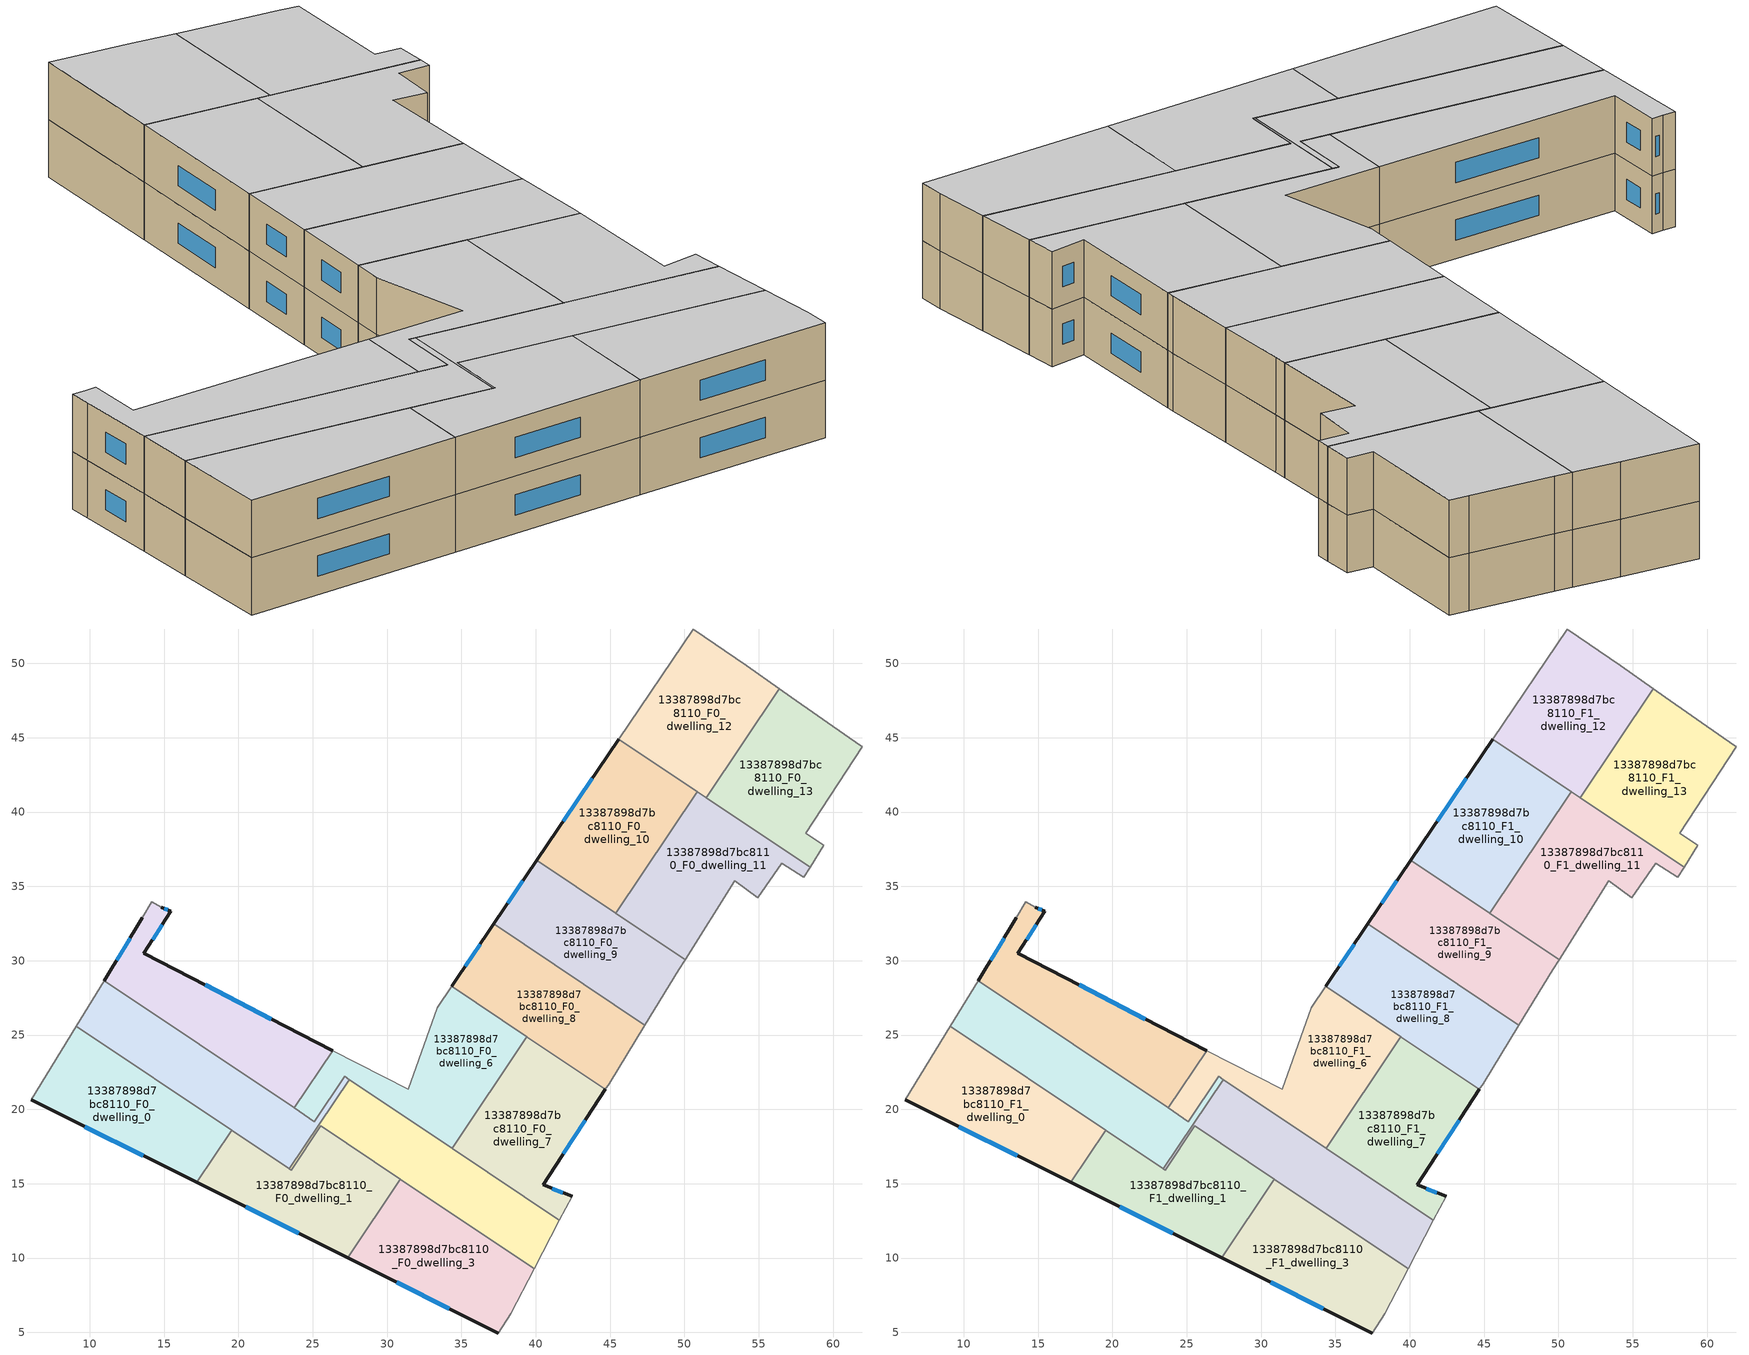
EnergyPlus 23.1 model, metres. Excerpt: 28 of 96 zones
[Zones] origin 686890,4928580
13387898d7bc8110_F0_dwelling_0
 floor ground (EU_floor_Construction): 19.55,18.6 17.2,15.09 6.08,20.64 9.1,25.6 z0
 wall outside (EU_wall_Construction): 6.08,20.64 17.2,15.09 z0:3
 wall to 13387898d7bc8110_F0_dwelling_1 (EU_wall_Construction): 17.2,15.09 19.55,18.6 z0:3
 wall adiabatic (EU_wall_Construction): 9.1,25.6 6.08,20.64 z0:3
 wall to 13387898d7bc8110_F0_dwelling_2 (EU_wall_Construction): 19.55,18.6 9.1,25.6 z0:3
 window (EU_Window_Construction): 9.68,18.84 13.59,16.89 z0.97:2.03
13387898d7bc8110_F0_dwelling_1
 floor ground (EU_floor_Construction): 30.9,15.3 27.35,10.01 17.2,15.09 19.55,18.6 23.55,15.92 25.54,18.89 z0
 wall outside (EU_wall_Construction): 17.2,15.09 27.35,10.01 z0:3
 wall to 13387898d7bc8110_F0_dwelling_5 (EU_wall_Construction): 30.9,15.3 25.54,18.89 23.55,15.92 23.43,15.99 z0:3
 wall to 13387898d7bc8110_F0_dwelling_3 (EU_wall_Construction): 27.35,10.01 30.9,15.3 z0:3
 wall to 13387898d7bc8110_F0_dwelling_2 (EU_wall_Construction): 23.43,15.99 19.55,18.6 z0:3
 window (EU_Window_Construction): 20.49,13.44 24.06,11.66 z0.97:2.03
13387898d7bc8110_F0_dwelling_10
 floor ground (EU_floor_Construction): 50.85,41.37 45.37,33.2 40.07,36.75 45.59,44.9 z0
 wall outside (EU_wall_Construction): 45.59,44.9 40.07,36.75 z0:3
 wall to 13387898d7bc8110_F0_dwelling_11 (EU_wall_Construction): 45.37,33.2 50.85,41.37 z0:3
 wall to 13387898d7bc8110_F0_dwelling_12 (EU_wall_Construction): 50.85,41.37 45.59,44.9 z0:3
 wall to 13387898d7bc8110_F0_dwelling_9 (EU_wall_Construction): 40.07,36.75 45.37,33.2 z0:3
 window (EU_Window_Construction): 43.8,42.26 41.86,39.39 z0.97:2.03
13387898d7bc8110_F0_dwelling_11
 floor ground (EU_floor_Construction): 58.44,36.28 58.02,35.6 56.54,36.54 54.92,34.25 53.39,35.38 50.04,30.07 45.37,33.2 50.85,41.37 z0
 wall adiabatic (EU_wall_Construction): 50.04,30.07 53.39,35.38 54.92,34.25 56.54,36.54 58.02,35.6 58.44,36.28 z0:3
 wall to 13387898d7bc8110_F0_dwelling_13 (EU_wall_Construction): 58.44,36.28 51.45,40.97 z0:3
 wall to 13387898d7bc8110_F0_dwelling_9 (EU_wall_Construction): 45.37,33.2 50.04,30.07 z0:3
 wall to 13387898d7bc8110_F0_dwelling_12 (EU_wall_Construction): 51.45,40.98 50.85,41.37 z0:3
13387898d7bc8110_F0_dwelling_12
 floor ground (EU_floor_Construction): 54.2,49.85 56.36,48.29 51.45,40.97 45.59,44.9 50.61,52.31 z0
 wall adiabatic (EU_wall_Construction): 56.36,48.29 54.2,49.85 50.61,52.31 45.59,44.9 z0:3
 wall to 13387898d7bc8110_F0_dwelling_13 (EU_wall_Construction): 51.45,40.97 56.36,48.29 z0:3
13387898d7bc8110_F0_dwelling_13
 floor ground (EU_floor_Construction): 61.07,44.99 61.95,44.38 58.15,38.56 59.36,37.75 58.44,36.28 51.45,40.97 56.36,48.29 57.17,47.71 z0
 wall adiabatic (EU_wall_Construction): 58.44,36.28 59.36,37.75 58.15,38.56 61.95,44.38 61.07,44.99 57.17,47.71 56.36,48.29 z0:3
13387898d7bc8110_F0_dwelling_2
 floor ground (EU_floor_Construction): 27.15,22.22 27.46,22.01 23.43,15.99 9.1,25.6 10.97,28.66 25.11,19.18 z0
 wall to 13387898d7bc8110_F0_dwelling_6 (EU_wall_Construction): 27.46,22.01 27.15,22.22 25.11,19.18 23.75,20.1 z0:3
 wall to 13387898d7bc8110_F0_dwelling_5 (EU_wall_Construction): 23.43,15.99 27.46,22.01 z0:3
 wall adiabatic (EU_wall_Construction): 10.97,28.66 9.1,25.6 z0:3
 wall to 13387898d7bc8110_F0_dwelling_4 (EU_wall_Construction): 23.75,20.1 10.97,28.66 z0:3
13387898d7bc8110_F0_dwelling_3
 floor ground (EU_floor_Construction): 39.88,9.27 38.32,6.27 37.47,4.96 27.35,10.01 30.9,15.3 z0
 wall outside (EU_wall_Construction): 27.35,10.01 37.47,4.96 z0:3
 wall adiabatic (EU_wall_Construction): 37.47,4.96 38.32,6.27 39.88,9.27 z0:3
 wall to 13387898d7bc8110_F0_dwelling_5 (EU_wall_Construction): 39.88,9.27 30.9,15.3 z0:3
 window (EU_Window_Construction): 30.63,8.37 34.19,6.6 z0.97:2.03
13387898d7bc8110_F0_dwelling_4
 floor ground (EU_floor_Construction): 26.34,23.96 23.75,20.1 10.97,28.66 13.55,32.88 14.19,33.96 14.82,33.6 15.45,33.32 13.65,30.5 z0
 wall outside (EU_wall_Construction): 26.34,23.96 13.65,30.5 15.45,33.32 14.82,33.6 / 13.55,32.88 10.97,28.66 z0:3
 wall adiabatic (EU_wall_Construction): 14.82,33.6 14.19,33.96 13.55,32.88 z0:3
 wall to 13387898d7bc8110_F0_dwelling_6 (EU_wall_Construction): 23.75,20.1 26.34,23.96 z0:3
 window (EU_Window_Construction): 15.24,33.41 15.02,33.51 / 14.23,31.41 14.86,32.41 / 22.22,26.08 17.76,28.38 / 12.71,31.51 11.81,30.03 z0.97:2.03
13387898d7bc8110_F0_dwelling_5
 floor ground (EU_floor_Construction): 41.59,12.54 39.88,9.27 25.54,18.89 23.55,15.92 23.43,15.99 27.46,22.01 z0
 wall adiabatic (EU_wall_Construction): 39.88,9.27 41.59,12.54 z0:3
 wall to 13387898d7bc8110_F0_dwelling_7 (EU_wall_Construction): 41.59,12.54 34.41,17.35 34.37,17.38 z0:3
 wall to 13387898d7bc8110_F0_dwelling_6 (EU_wall_Construction): 34.37,17.38 27.47,22.01 z0:3
13387898d7bc8110_F0_dwelling_6
 floor ground (EU_floor_Construction): 39.39,24.87 34.37,17.38 27.15,22.22 25.11,19.18 23.75,20.1 26.34,23.96 31.42,21.34 33.36,26.83 34.33,28.27 z0
 wall adiabatic (EU_wall_Construction): 34.33,28.27 33.36,26.83 31.42,21.34 26.34,23.96 z0:3
 wall to 13387898d7bc8110_F0_dwelling_7 (EU_wall_Construction): 34.37,17.38 39.39,24.87 z0:3
 wall to 13387898d7bc8110_F0_dwelling_8 (EU_wall_Construction): 39.39,24.87 34.33,28.27 z0:3
13387898d7bc8110_F0_dwelling_7
 floor ground (EU_floor_Construction): 44.67,21.34 40.49,14.92 42.44,14.16 41.59,12.54 34.41,17.35 34.37,17.38 39.39,24.87 39.44,24.85 z0
 wall outside (EU_wall_Construction): 42.44,14.16 40.49,14.92 44.67,21.34 z0:3
 wall adiabatic (EU_wall_Construction): 41.59,12.54 42.44,14.16 z0:3
 wall to 13387898d7bc8110_F0_dwelling_8 (EU_wall_Construction): 44.67,21.34 39.44,24.85 39.39,24.87 z0:3
 window (EU_Window_Construction): 41.84,17 43.31,19.26 / 41.8,14.41 41.12,14.67 z0.97:2.03
13387898d7bc8110_F0_dwelling_8
 floor ground (EU_floor_Construction): 47.32,25.66 44.93,21.74 44.67,21.34 34.33,28.27 37.17,32.47 z0
 wall outside (EU_wall_Construction): 37.17,32.47 34.33,28.27 z0:3
 wall adiabatic (EU_wall_Construction): 44.67,21.34 44.93,21.74 47.32,25.66 z0:3
 wall to 13387898d7bc8110_F0_dwelling_9 (EU_wall_Construction): 47.32,25.66 37.17,32.47 z0:3
 window (EU_Window_Construction): 36.25,31.11 35.25,29.63 z0.97:2.03
13387898d7bc8110_F0_dwelling_9
 floor ground (EU_floor_Construction): 50.04,30.07 49.61,29.39 47.32,25.66 37.17,32.47 40.07,36.75 z0
 wall outside (EU_wall_Construction): 40.07,36.75 37.17,32.47 z0:3
 wall adiabatic (EU_wall_Construction): 47.32,25.66 49.61,29.39 50.04,30.07 z0:3
 window (EU_Window_Construction): 39.13,35.36 38.11,33.86 z0.97:2.03
13387898d7bc8110_F1_dwelling_0
 floor to 13387898d7bc8110_F0_dwelling_0 (EU_floor_Construction): 19.55,18.6 17.2,15.09 6.08,20.64 9.1,25.6 z3
 wall outside (EU_wall_Construction): 6.08,20.64 17.2,15.09 z3:6
 wall to 13387898d7bc8110_F1_dwelling_1 (EU_wall_Construction): 17.2,15.09 19.55,18.6 z3:6
 wall adiabatic (EU_wall_Construction): 9.1,25.6 6.08,20.64 z3:6
 wall to 13387898d7bc8110_F1_dwelling_2 (EU_wall_Construction): 19.55,18.6 9.1,25.6 z3:6
 window (EU_Window_Construction): 9.68,18.84 13.59,16.89 z3.97:5.03
 ceiling to 13387898d7bc8110_F2_dwelling_0 (EU_floor_Construction): 17.2,15.09 19.55,18.6 9.1,25.6 6.08,20.64 z6
13387898d7bc8110_F1_dwelling_1
 floor to 13387898d7bc8110_F0_dwelling_1 (EU_floor_Construction): 30.9,15.3 27.35,10.01 17.2,15.09 19.55,18.6 23.55,15.92 25.54,18.89 z3
 wall outside (EU_wall_Construction): 17.2,15.09 27.35,10.01 z3:6
 wall to 13387898d7bc8110_F1_dwelling_5 (EU_wall_Construction): 30.9,15.3 25.54,18.89 23.55,15.92 23.43,15.99 z3:6
 wall to 13387898d7bc8110_F1_dwelling_3 (EU_wall_Construction): 27.35,10.01 30.9,15.3 z3:6
 wall to 13387898d7bc8110_F1_dwelling_2 (EU_wall_Construction): 23.43,15.99 19.55,18.6 z3:6
 window (EU_Window_Construction): 20.49,13.44 24.06,11.66 z3.97:5.03
 ceiling to 13387898d7bc8110_F2_dwelling_1 (EU_floor_Construction): 27.35,10.01 30.9,15.3 25.54,18.89 23.55,15.92 19.55,18.6 17.2,15.09 z6
13387898d7bc8110_F1_dwelling_10
 floor to 13387898d7bc8110_F0_dwelling_10 (EU_floor_Construction): 50.85,41.37 45.37,33.2 40.07,36.75 45.59,44.9 z3
 wall outside (EU_wall_Construction): 45.59,44.9 40.07,36.75 z3:6
 wall to 13387898d7bc8110_F1_dwelling_11 (EU_wall_Construction): 45.37,33.2 50.85,41.37 z3:6
 wall to 13387898d7bc8110_F1_dwelling_12 (EU_wall_Construction): 50.85,41.37 45.59,44.9 z3:6
 wall to 13387898d7bc8110_F1_dwelling_9 (EU_wall_Construction): 40.07,36.75 45.37,33.2 z3:6
 window (EU_Window_Construction): 43.8,42.26 41.86,39.39 z3.97:5.03
 ceiling to 13387898d7bc8110_F2_dwelling_10 (EU_floor_Construction): 45.37,33.2 50.85,41.37 45.59,44.9 40.07,36.75 z6
13387898d7bc8110_F1_dwelling_11
 floor to 13387898d7bc8110_F0_dwelling_11 (EU_floor_Construction): 58.44,36.28 58.02,35.6 56.54,36.54 54.92,34.25 53.39,35.38 50.04,30.07 45.37,33.2 50.85,41.37 z3
 wall adiabatic (EU_wall_Construction): 50.04,30.07 53.39,35.38 54.92,34.25 56.54,36.54 58.02,35.6 58.44,36.28 z3:6
 wall to 13387898d7bc8110_F1_dwelling_13 (EU_wall_Construction): 58.44,36.28 51.45,40.97 z3:6
 wall to 13387898d7bc8110_F1_dwelling_9 (EU_wall_Construction): 45.37,33.2 50.04,30.07 z3:6
 wall to 13387898d7bc8110_F1_dwelling_12 (EU_wall_Construction): 51.45,40.98 50.85,41.37 z3:6
 ceiling to 13387898d7bc8110_F2_dwelling_11 (EU_floor_Construction): 54.92,34.25 56.54,36.54 58.02,35.6 58.44,36.28 50.85,41.37 45.37,33.2 50.04,30.07 53.39,35.38 z6
13387898d7bc8110_F1_dwelling_12
 floor to 13387898d7bc8110_F0_dwelling_12 (EU_floor_Construction): 54.2,49.85 56.36,48.29 51.45,40.97 45.59,44.9 50.61,52.31 z3
 wall adiabatic (EU_wall_Construction): 56.36,48.29 54.2,49.85 50.61,52.31 45.59,44.9 z3:6
 wall to 13387898d7bc8110_F1_dwelling_13 (EU_wall_Construction): 51.45,40.97 56.36,48.29 z3:6
 ceiling to 13387898d7bc8110_F2_dwelling_12 (EU_floor_Construction): 51.45,40.97 56.36,48.29 54.2,49.85 50.61,52.31 45.59,44.9 z6
13387898d7bc8110_F1_dwelling_13
 floor to 13387898d7bc8110_F0_dwelling_13 (EU_floor_Construction): 61.07,44.99 61.95,44.38 58.15,38.56 59.36,37.75 58.44,36.28 51.45,40.97 56.36,48.29 57.17,47.71 z3
 wall adiabatic (EU_wall_Construction): 58.44,36.28 59.36,37.75 58.15,38.56 61.95,44.38 61.07,44.99 57.17,47.71 56.36,48.29 z3:6
 ceiling to 13387898d7bc8110_F2_dwelling_13 (EU_floor_Construction): 59.36,37.75 58.15,38.56 61.95,44.38 61.07,44.99 57.17,47.71 56.36,48.29 51.45,40.97 58.44,36.28 z6
13387898d7bc8110_F1_dwelling_2
 floor to 13387898d7bc8110_F0_dwelling_2 (EU_floor_Construction): 27.15,22.22 27.46,22.01 23.43,15.99 9.1,25.6 10.97,28.66 25.11,19.18 z3
 wall to 13387898d7bc8110_F1_dwelling_6 (EU_wall_Construction): 27.46,22.01 27.15,22.22 25.11,19.18 23.75,20.1 z3:6
 wall to 13387898d7bc8110_F1_dwelling_5 (EU_wall_Construction): 23.43,15.99 27.46,22.01 z3:6
 wall adiabatic (EU_wall_Construction): 10.97,28.66 9.1,25.6 z3:6
 wall to 13387898d7bc8110_F1_dwelling_4 (EU_wall_Construction): 23.75,20.1 10.97,28.66 z3:6
 ceiling to 13387898d7bc8110_F2_dwelling_2 (EU_floor_Construction): 25.11,19.18 10.97,28.66 9.1,25.6 23.43,15.99 27.46,22.01 27.15,22.22 z6
13387898d7bc8110_F1_dwelling_3
 floor to 13387898d7bc8110_F0_dwelling_3 (EU_floor_Construction): 39.88,9.27 38.32,6.27 37.47,4.96 27.35,10.01 30.9,15.3 z3
 wall outside (EU_wall_Construction): 27.35,10.01 37.47,4.96 z3:6
 wall adiabatic (EU_wall_Construction): 37.47,4.96 38.32,6.27 39.88,9.27 z3:6
 wall to 13387898d7bc8110_F1_dwelling_5 (EU_wall_Construction): 39.88,9.27 30.9,15.3 z3:6
 window (EU_Window_Construction): 30.63,8.37 34.19,6.6 z3.97:5.03
 ceiling to 13387898d7bc8110_F2_dwelling_3 (EU_floor_Construction): 38.32,6.27 39.88,9.27 30.9,15.3 27.35,10.01 37.47,4.96 z6
13387898d7bc8110_F1_dwelling_4
 floor to 13387898d7bc8110_F0_dwelling_4 (EU_floor_Construction): 26.34,23.96 23.75,20.1 10.97,28.66 13.55,32.88 14.19,33.96 14.82,33.6 15.45,33.32 13.65,30.5 z3
 wall outside (EU_wall_Construction): 26.34,23.96 13.65,30.5 15.45,33.32 14.82,33.6 / 13.55,32.88 10.97,28.66 z3:6
 wall adiabatic (EU_wall_Construction): 14.82,33.6 14.19,33.96 13.55,32.88 z3:6
 wall to 13387898d7bc8110_F1_dwelling_6 (EU_wall_Construction): 23.75,20.1 26.34,23.96 z3:6
 window (EU_Window_Construction): 15.24,33.41 15.02,33.51 / 14.23,31.41 14.86,32.41 / 22.22,26.08 17.76,28.38 / 12.71,31.51 11.81,30.03 z3.97:5.03
 ceiling to 13387898d7bc8110_F2_dwelling_4 (EU_floor_Construction): 23.75,20.1 26.34,23.96 13.65,30.5 15.45,33.32 14.82,33.6 14.19,33.96 13.55,32.88 10.97,28.66 z6
13387898d7bc8110_F1_dwelling_5
 floor to 13387898d7bc8110_F0_dwelling_5 (EU_floor_Construction): 41.59,12.54 39.88,9.27 25.54,18.89 23.55,15.92 23.43,15.99 27.46,22.01 z3
 wall adiabatic (EU_wall_Construction): 39.88,9.27 41.59,12.54 z3:6
 wall to 13387898d7bc8110_F1_dwelling_7 (EU_wall_Construction): 41.59,12.54 34.41,17.35 34.37,17.38 z3:6
 wall to 13387898d7bc8110_F1_dwelling_6 (EU_wall_Construction): 34.37,17.38 27.47,22.01 z3:6
 ceiling to 13387898d7bc8110_F2_dwelling_5 (EU_floor_Construction): 39.88,9.27 41.59,12.54 27.46,22.01 23.43,15.99 23.55,15.92 25.54,18.89 z6
13387898d7bc8110_F1_dwelling_6
 floor to 13387898d7bc8110_F0_dwelling_6 (EU_floor_Construction): 39.39,24.87 34.37,17.38 27.15,22.22 25.11,19.18 23.75,20.1 26.34,23.96 31.42,21.34 33.36,26.83 34.33,28.27 z3
 wall adiabatic (EU_wall_Construction): 34.33,28.27 33.36,26.83 31.42,21.34 26.34,23.96 z3:6
 wall to 13387898d7bc8110_F1_dwelling_7 (EU_wall_Construction): 34.37,17.38 39.39,24.87 z3:6
 wall to 13387898d7bc8110_F1_dwelling_8 (EU_wall_Construction): 39.39,24.87 34.33,28.27 z3:6
 ceiling to 13387898d7bc8110_F2_dwelling_6 (EU_floor_Construction): 34.37,17.38 39.39,24.87 34.33,28.27 33.36,26.83 31.42,21.34 26.34,23.96 23.75,20.1 25.11,19.18 27.15,22.22 z6
13387898d7bc8110_F1_dwelling_7
 floor to 13387898d7bc8110_F0_dwelling_7 (EU_floor_Construction): 44.67,21.34 40.49,14.92 42.44,14.16 41.59,12.54 34.41,17.35 34.37,17.38 39.39,24.87 39.44,24.85 z3
 wall outside (EU_wall_Construction): 42.44,14.16 40.49,14.92 44.67,21.34 z3:6
 wall adiabatic (EU_wall_Construction): 41.59,12.54 42.44,14.16 z3:6
 wall to 13387898d7bc8110_F1_dwelling_8 (EU_wall_Construction): 44.67,21.34 39.44,24.85 39.39,24.87 z3:6
 window (EU_Window_Construction): 41.84,17 43.31,19.26 / 41.8,14.41 41.12,14.67 z3.97:5.03
 ceiling to 13387898d7bc8110_F2_dwelling_7 (EU_floor_Construction): 42.44,14.16 40.49,14.92 44.67,21.34 39.44,24.85 39.39,24.87 34.37,17.38 34.41,17.35 41.59,12.54 z6
13387898d7bc8110_F1_dwelling_8
 floor to 13387898d7bc8110_F0_dwelling_8 (EU_floor_Construction): 47.32,25.66 44.93,21.74 44.67,21.34 34.33,28.27 37.17,32.47 z3
 wall outside (EU_wall_Construction): 37.17,32.47 34.33,28.27 z3:6
 wall adiabatic (EU_wall_Construction): 44.67,21.34 44.93,21.74 47.32,25.66 z3:6
 wall to 13387898d7bc8110_F1_dwelling_9 (EU_wall_Construction): 47.32,25.66 37.17,32.47 z3:6
 window (EU_Window_Construction): 36.25,31.11 35.25,29.63 z3.97:5.03
 ceiling to 13387898d7bc8110_F2_dwelling_8 (EU_floor_Construction): 44.93,21.74 47.32,25.66 37.17,32.47 34.33,28.27 44.67,21.34 z6
13387898d7bc8110_F1_dwelling_9
 floor to 13387898d7bc8110_F0_dwelling_9 (EU_floor_Construction): 50.04,30.07 49.61,29.39 47.32,25.66 37.17,32.47 40.07,36.75 z3
 wall outside (EU_wall_Construction): 40.07,36.75 37.17,32.47 z3:6
 wall adiabatic (EU_wall_Construction): 47.32,25.66 49.61,29.39 50.04,30.07 z3:6
 window (EU_Window_Construction): 39.13,35.36 38.11,33.86 z3.97:5.03
 ceiling to 13387898d7bc8110_F2_dwelling_9 (EU_floor_Construction): 47.32,25.66 49.61,29.39 50.04,30.07 40.07,36.75 37.17,32.47 z6
[Building]
EU S2 Campaign: North Axis=0; Terrain=City; Solar Distribution=FullExterior
[Site:Location]
Bologna: Latitude=44.5; Longitude=11.25; Time Zone=1; Elevation=37
[SizingPeriod:WeatherFileDays]
AnnualSizingPeriod: Begin Month=1; Begin Day of Month=1; End Month=12; End Day of Month=31; Day of Week for Start Day=Monday; Use Weather File Daylight Saving Period=No; Use Weather File Rain and Snow Indicators=No
[MATERIAL]
EU_InternalMass_Material: Roughness=MediumRough; Thickness=0.1; Conductivity=1; Density=1800; Specific Heat=900; Thermal Absorptance=0.9; Solar Absorptance=0.7; Visible Absorptance=0.7
[MATERIAL:NOMASS] Roughness=MediumRough; Thermal Absorptance=0.9; Solar Absorptance=0.7; Visible Absorptance=0.7
Name | Thermal Resistance
EU_wall_NoMass | 0.779417
EU_floor_NoMass | 0.588222
[WINDOWMATERIAL:SIMPLEGLAZINGSYSTEM]
EU_Window_SimpleGlazing: UFactor=5.16242; Solar Heat Gain Coefficient=0.85; Visible Transmittance=0.85
[CONSTRUCTION]
EU_wall_Construction: EU_wall_NoMass
EU_floor_Construction: EU_floor_NoMass
EU_Window_Construction: EU_Window_SimpleGlazing
EU_InternalMass_Construction: EU_InternalMass_Material
[ZONE] Type=1; Multiplier=1; Ceiling Height=autocalculate; Floor Area=autocalculate; Part of Total Floor Area=Yes
Name | Volume
13387898d7bc8110_F0_dwelling_0; 13387898d7bc8110_F1_dwelling_0 | 187.765
13387898d7bc8110_F0_dwelling_1; 13387898d7bc8110_F1_dwelling_1 | 187.751
13387898d7bc8110_F0_dwelling_10; 13387898d7bc8110_F1_dwelling_10 | 187.748
13387898d7bc8110_F0_dwelling_11; 13387898d7bc8110_F1_dwelling_11; 13387898d7bc8110_F0_dwelling_12; 13387898d7bc8110_F1_dwelling_12 | 187.734
13387898d7bc8110_F0_dwelling_13; 13387898d7bc8110_F1_dwelling_13 | 187.732
13387898d7bc8110_F0_dwelling_2; 13387898d7bc8110_F1_dwelling_2 | 190.38
13387898d7bc8110_F0_dwelling_3; 13387898d7bc8110_F1_dwelling_3 | 187.77
13387898d7bc8110_F0_dwelling_4; 13387898d7bc8110_F1_dwelling_4 | 187.731
13387898d7bc8110_F0_dwelling_5; 13387898d7bc8110_F1_dwelling_5 | 190.395
13387898d7bc8110_F0_dwelling_6; 13387898d7bc8110_F1_dwelling_6 | 186.368
13387898d7bc8110_F0_dwelling_7; 13387898d7bc8110_F1_dwelling_7 | 183.779
13387898d7bc8110_F0_dwelling_8; 13387898d7bc8110_F1_dwelling_8 | 187.742
13387898d7bc8110_F0_dwelling_9; 13387898d7bc8110_F1_dwelling_9 | 187.744
[INTERNALMASS] Construction=EU_InternalMass_Construction
Name | Zone or ZoneList | Surface Area
13387898d7bc8110_F0_dwelling_0_EU_InternalMass | 13387898d7bc8110_F0_dwelling_0 | 62.5878
13387898d7bc8110_F0_dwelling_1_EU_InternalMass | 13387898d7bc8110_F0_dwelling_1 | 62.5835
13387898d7bc8110_F0_dwelling_2_EU_InternalMass | 13387898d7bc8110_F0_dwelling_2 | 63.4596
13387898d7bc8110_F0_dwelling_3_EU_InternalMass | 13387898d7bc8110_F0_dwelling_3 | 62.59
13387898d7bc8110_F0_dwelling_4_EU_InternalMass | 13387898d7bc8110_F0_dwelling_4 | 62.5825
13387898d7bc8110_F0_dwelling_5_EU_InternalMass | 13387898d7bc8110_F0_dwelling_5 | 63.4637
13387898d7bc8110_F0_dwelling_6_EU_InternalMass | 13387898d7bc8110_F0_dwelling_6 | 62.1273
13387898d7bc8110_F0_dwelling_7_EU_InternalMass | 13387898d7bc8110_F0_dwelling_7 | 61.2537
13387898d7bc8110_F0_dwelling_8_EU_InternalMass | 13387898d7bc8110_F0_dwelling_8 | 62.5807
13387898d7bc8110_F0_dwelling_9_EU_InternalMass | 13387898d7bc8110_F0_dwelling_9 | 62.5813
13387898d7bc8110_F0_dwelling_10_EU_InternalMass | 13387898d7bc8110_F0_dwelling_10 | 62.5813
13387898d7bc8110_F0_dwelling_11_EU_InternalMass | 13387898d7bc8110_F0_dwelling_11 | 62.5776
13387898d7bc8110_F0_dwelling_12_EU_InternalMass | 13387898d7bc8110_F0_dwelling_12 | 62.5789
13387898d7bc8110_F0_dwelling_13_EU_InternalMass | 13387898d7bc8110_F0_dwelling_13 | 62.576
13387898d7bc8110_F1_dwelling_0_EU_InternalMass | 13387898d7bc8110_F1_dwelling_0 | 62.5878
13387898d7bc8110_F1_dwelling_1_EU_InternalMass | 13387898d7bc8110_F1_dwelling_1 | 62.5835
13387898d7bc8110_F1_dwelling_2_EU_InternalMass | 13387898d7bc8110_F1_dwelling_2 | 63.4596
13387898d7bc8110_F1_dwelling_3_EU_InternalMass | 13387898d7bc8110_F1_dwelling_3 | 62.59
13387898d7bc8110_F1_dwelling_4_EU_InternalMass | 13387898d7bc8110_F1_dwelling_4 | 62.5825
13387898d7bc8110_F1_dwelling_5_EU_InternalMass | 13387898d7bc8110_F1_dwelling_5 | 63.4637
13387898d7bc8110_F1_dwelling_6_EU_InternalMass | 13387898d7bc8110_F1_dwelling_6 | 62.1273
13387898d7bc8110_F1_dwelling_7_EU_InternalMass | 13387898d7bc8110_F1_dwelling_7 | 61.2537
13387898d7bc8110_F1_dwelling_8_EU_InternalMass | 13387898d7bc8110_F1_dwelling_8 | 62.5807
13387898d7bc8110_F1_dwelling_9_EU_InternalMass | 13387898d7bc8110_F1_dwelling_9 | 62.5813
13387898d7bc8110_F1_dwelling_10_EU_InternalMass | 13387898d7bc8110_F1_dwelling_10 | 62.5813
13387898d7bc8110_F1_dwelling_11_EU_InternalMass | 13387898d7bc8110_F1_dwelling_11 | 62.5776
13387898d7bc8110_F1_dwelling_12_EU_InternalMass | 13387898d7bc8110_F1_dwelling_12 | 62.5789
13387898d7bc8110_F1_dwelling_13_EU_InternalMass | 13387898d7bc8110_F1_dwelling_13 | 62.576
[OTHEREQUIPMENT] Fuel Type=Electricity; Design Level Calculation Method=Watts/Area; Power per Zone Floor Area=1; Fraction Latent=0; Fraction Radiant=0; Fraction Lost=0; Carbon Dioxide Generation Rate=0; EndUse Subcategory=EU_Step8_InternalGains
Name | Zone or ZoneList or Space or SpaceList | Schedule
EU_Step8_InternalGain_13387898d7bc8110_F0_dwelling_0_f000 | 13387898d7bc8110_F0_dwelling_0 | EU_Step8_GainSchedule_13387898d7bc8110_F0_dwelling_0_f000
EU_Step8_InternalGain_13387898d7bc8110_F0_dwelling_1_f000 | 13387898d7bc8110_F0_dwelling_1 | EU_Step8_GainSchedule_13387898d7bc8110_F0_dwelling_1_f000
EU_Step8_InternalGain_13387898d7bc8110_F0_dwelling_2_f000 | 13387898d7bc8110_F0_dwelling_2 | EU_Step8_GainSchedule_13387898d7bc8110_F0_dwelling_2_f000
EU_Step8_InternalGain_13387898d7bc8110_F0_dwelling_3_f000 | 13387898d7bc8110_F0_dwelling_3 | EU_Step8_GainSchedule_13387898d7bc8110_F0_dwelling_3_f000
EU_Step8_InternalGain_13387898d7bc8110_F0_dwelling_4_f000 | 13387898d7bc8110_F0_dwelling_4 | EU_Step8_GainSchedule_13387898d7bc8110_F0_dwelling_4_f000
EU_Step8_InternalGain_13387898d7bc8110_F0_dwelling_5_f000 | 13387898d7bc8110_F0_dwelling_5 | EU_Step8_GainSchedule_13387898d7bc8110_F0_dwelling_5_f000
EU_Step8_InternalGain_13387898d7bc8110_F0_dwelling_6_f000 | 13387898d7bc8110_F0_dwelling_6 | EU_Step8_GainSchedule_13387898d7bc8110_F0_dwelling_6_f000
EU_Step8_InternalGain_13387898d7bc8110_F0_dwelling_7_f000 | 13387898d7bc8110_F0_dwelling_7 | EU_Step8_GainSchedule_13387898d7bc8110_F0_dwelling_7_f000
EU_Step8_InternalGain_13387898d7bc8110_F0_dwelling_8_f000 | 13387898d7bc8110_F0_dwelling_8 | EU_Step8_GainSchedule_13387898d7bc8110_F0_dwelling_8_f000
EU_Step8_InternalGain_13387898d7bc8110_F0_dwelling_9_f000 | 13387898d7bc8110_F0_dwelling_9 | EU_Step8_GainSchedule_13387898d7bc8110_F0_dwelling_9_f000
EU_Step8_InternalGain_13387898d7bc8110_F0_dwelling_10_f000 | 13387898d7bc8110_F0_dwelling_10 | EU_Step8_GainSchedule_13387898d7bc8110_F0_dwelling_10_f000
EU_Step8_InternalGain_13387898d7bc8110_F0_dwelling_11_f000 | 13387898d7bc8110_F0_dwelling_11 | EU_Step8_GainSchedule_13387898d7bc8110_F0_dwelling_11_f000
EU_Step8_InternalGain_13387898d7bc8110_F0_dwelling_12_f000 | 13387898d7bc8110_F0_dwelling_12 | EU_Step8_GainSchedule_13387898d7bc8110_F0_dwelling_12_f000
EU_Step8_InternalGain_13387898d7bc8110_F0_dwelling_13_f000 | 13387898d7bc8110_F0_dwelling_13 | EU_Step8_GainSchedule_13387898d7bc8110_F0_dwelling_13_f000
EU_Step8_InternalGain_13387898d7bc8110_F1_dwelling_0_f000 | 13387898d7bc8110_F1_dwelling_0 | EU_Step8_GainSchedule_13387898d7bc8110_F1_dwelling_0_f000
EU_Step8_InternalGain_13387898d7bc8110_F1_dwelling_1_f000 | 13387898d7bc8110_F1_dwelling_1 | EU_Step8_GainSchedule_13387898d7bc8110_F1_dwelling_1_f000
EU_Step8_InternalGain_13387898d7bc8110_F1_dwelling_2_f000 | 13387898d7bc8110_F1_dwelling_2 | EU_Step8_GainSchedule_13387898d7bc8110_F1_dwelling_2_f000
EU_Step8_InternalGain_13387898d7bc8110_F1_dwelling_3_f000 | 13387898d7bc8110_F1_dwelling_3 | EU_Step8_GainSchedule_13387898d7bc8110_F1_dwelling_3_f000
EU_Step8_InternalGain_13387898d7bc8110_F1_dwelling_4_f000 | 13387898d7bc8110_F1_dwelling_4 | EU_Step8_GainSchedule_13387898d7bc8110_F1_dwelling_4_f000
EU_Step8_InternalGain_13387898d7bc8110_F1_dwelling_5_f000 | 13387898d7bc8110_F1_dwelling_5 | EU_Step8_GainSchedule_13387898d7bc8110_F1_dwelling_5_f000
EU_Step8_InternalGain_13387898d7bc8110_F1_dwelling_6_f000 | 13387898d7bc8110_F1_dwelling_6 | EU_Step8_GainSchedule_13387898d7bc8110_F1_dwelling_6_f000
EU_Step8_InternalGain_13387898d7bc8110_F1_dwelling_7_f000 | 13387898d7bc8110_F1_dwelling_7 | EU_Step8_GainSchedule_13387898d7bc8110_F1_dwelling_7_f000
EU_Step8_InternalGain_13387898d7bc8110_F1_dwelling_8_f000 | 13387898d7bc8110_F1_dwelling_8 | EU_Step8_GainSchedule_13387898d7bc8110_F1_dwelling_8_f000
EU_Step8_InternalGain_13387898d7bc8110_F1_dwelling_9_f000 | 13387898d7bc8110_F1_dwelling_9 | EU_Step8_GainSchedule_13387898d7bc8110_F1_dwelling_9_f000
EU_Step8_InternalGain_13387898d7bc8110_F1_dwelling_10_f000 | 13387898d7bc8110_F1_dwelling_10 | EU_Step8_GainSchedule_13387898d7bc8110_F1_dwelling_10_f000
EU_Step8_InternalGain_13387898d7bc8110_F1_dwelling_11_f000 | 13387898d7bc8110_F1_dwelling_11 | EU_Step8_GainSchedule_13387898d7bc8110_F1_dwelling_11_f000
EU_Step8_InternalGain_13387898d7bc8110_F1_dwelling_12_f000 | 13387898d7bc8110_F1_dwelling_12 | EU_Step8_GainSchedule_13387898d7bc8110_F1_dwelling_12_f000
EU_Step8_InternalGain_13387898d7bc8110_F1_dwelling_13_f000 | 13387898d7bc8110_F1_dwelling_13 | EU_Step8_GainSchedule_13387898d7bc8110_F1_dwelling_13_f000
[ZONEVENTILATION:DESIGNFLOWRATE] Schedule=EU_AlwaysOn; Design Flow Rate Calculation Method=AirChanges/Hour; Air Changes per Hour=0.712058; Ventilation Type=Natural; Fan Pressure Rise=0; Fan Total Efficiency=1; Constant Term Coefficient=1; Temperature Term Coefficient=0; Velocity Term Coefficient=0; Velocity Squared Term Coefficient=0; Minimum Indoor Temperature=-100; Maximum Indoor Temperature=100; Delta Temperature=-100; Minimum Outdoor Temperature=-100; Maximum Outdoor Temperature=100; Maximum Wind Speed=40
Name | Zone or ZoneList or Space or SpaceList
EU_ConstantAir_13387898d7bc8110_F0_dwelling_0 | 13387898d7bc8110_F0_dwelling_0
EU_ConstantAir_13387898d7bc8110_F0_dwelling_1 | 13387898d7bc8110_F0_dwelling_1
EU_ConstantAir_13387898d7bc8110_F0_dwelling_2 | 13387898d7bc8110_F0_dwelling_2
EU_ConstantAir_13387898d7bc8110_F0_dwelling_3 | 13387898d7bc8110_F0_dwelling_3
EU_ConstantAir_13387898d7bc8110_F0_dwelling_4 | 13387898d7bc8110_F0_dwelling_4
EU_ConstantAir_13387898d7bc8110_F0_dwelling_5 | 13387898d7bc8110_F0_dwelling_5
EU_ConstantAir_13387898d7bc8110_F0_dwelling_6 | 13387898d7bc8110_F0_dwelling_6
EU_ConstantAir_13387898d7bc8110_F0_dwelling_7 | 13387898d7bc8110_F0_dwelling_7
EU_ConstantAir_13387898d7bc8110_F0_dwelling_8 | 13387898d7bc8110_F0_dwelling_8
EU_ConstantAir_13387898d7bc8110_F0_dwelling_9 | 13387898d7bc8110_F0_dwelling_9
EU_ConstantAir_13387898d7bc8110_F0_dwelling_10 | 13387898d7bc8110_F0_dwelling_10
EU_ConstantAir_13387898d7bc8110_F0_dwelling_11 | 13387898d7bc8110_F0_dwelling_11
EU_ConstantAir_13387898d7bc8110_F0_dwelling_12 | 13387898d7bc8110_F0_dwelling_12
EU_ConstantAir_13387898d7bc8110_F0_dwelling_13 | 13387898d7bc8110_F0_dwelling_13
EU_ConstantAir_13387898d7bc8110_F1_dwelling_0 | 13387898d7bc8110_F1_dwelling_0
EU_ConstantAir_13387898d7bc8110_F1_dwelling_1 | 13387898d7bc8110_F1_dwelling_1
EU_ConstantAir_13387898d7bc8110_F1_dwelling_2 | 13387898d7bc8110_F1_dwelling_2
EU_ConstantAir_13387898d7bc8110_F1_dwelling_3 | 13387898d7bc8110_F1_dwelling_3
EU_ConstantAir_13387898d7bc8110_F1_dwelling_4 | 13387898d7bc8110_F1_dwelling_4
EU_ConstantAir_13387898d7bc8110_F1_dwelling_5 | 13387898d7bc8110_F1_dwelling_5
EU_ConstantAir_13387898d7bc8110_F1_dwelling_6 | 13387898d7bc8110_F1_dwelling_6
EU_ConstantAir_13387898d7bc8110_F1_dwelling_7 | 13387898d7bc8110_F1_dwelling_7
EU_ConstantAir_13387898d7bc8110_F1_dwelling_8 | 13387898d7bc8110_F1_dwelling_8
EU_ConstantAir_13387898d7bc8110_F1_dwelling_9 | 13387898d7bc8110_F1_dwelling_9
EU_ConstantAir_13387898d7bc8110_F1_dwelling_10 | 13387898d7bc8110_F1_dwelling_10
EU_ConstantAir_13387898d7bc8110_F1_dwelling_11 | 13387898d7bc8110_F1_dwelling_11
EU_ConstantAir_13387898d7bc8110_F1_dwelling_12 | 13387898d7bc8110_F1_dwelling_12
EU_ConstantAir_13387898d7bc8110_F1_dwelling_13 | 13387898d7bc8110_F1_dwelling_13
[HVACTEMPLATE:THERMOSTAT] Constant Heating Setpoint=20; Constant Cooling Setpoint=50
EU_HeatOnly_13387898d7bc8110_F0_dwelling_0; EU_HeatOnly_13387898d7bc8110_F0_dwelling_1; EU_HeatOnly_13387898d7bc8110_F0_dwelling_2; EU_HeatOnly_13387898d7bc8110_F0_dwelling_3; EU_HeatOnly_13387898d7bc8110_F0_dwelling_4; EU_HeatOnly_13387898d7bc8110_F0_dwelling_5; EU_HeatOnly_13387898d7bc8110_F0_dwelling_6; EU_HeatOnly_13387898d7bc8110_F0_dwelling_7; EU_HeatOnly_13387898d7bc8110_F0_dwelling_8; EU_HeatOnly_13387898d7bc8110_F0_dwelling_9; EU_HeatOnly_13387898d7bc8110_F0_dwelling_10; EU_HeatOnly_13387898d7bc8110_F0_dwelling_11; EU_HeatOnly_13387898d7bc8110_F0_dwelling_12; EU_HeatOnly_13387898d7bc8110_F0_dwelling_13; EU_HeatOnly_13387898d7bc8110_F1_dwelling_0; EU_HeatOnly_13387898d7bc8110_F1_dwelling_1; EU_HeatOnly_13387898d7bc8110_F1_dwelling_2; EU_HeatOnly_13387898d7bc8110_F1_dwelling_3; EU_HeatOnly_13387898d7bc8110_F1_dwelling_4; EU_HeatOnly_13387898d7bc8110_F1_dwelling_5; EU_HeatOnly_13387898d7bc8110_F1_dwelling_6; EU_HeatOnly_13387898d7bc8110_F1_dwelling_7; EU_HeatOnly_13387898d7bc8110_F1_dwelling_8; EU_HeatOnly_13387898d7bc8110_F1_dwelling_9; EU_HeatOnly_13387898d7bc8110_F1_dwelling_10; EU_HeatOnly_13387898d7bc8110_F1_dwelling_11; EU_HeatOnly_13387898d7bc8110_F1_dwelling_12; EU_HeatOnly_13387898d7bc8110_F1_dwelling_13; EU_HeatOnly_13387898d7bc8110_F2_dwelling_0; EU_HeatOnly_13387898d7bc8110_F2_dwelling_1; EU_HeatOnly_13387898d7bc8110_F2_dwelling_2; EU_HeatOnly_13387898d7bc8110_F2_dwelling_3; EU_HeatOnly_13387898d7bc8110_F2_dwelling_4; EU_HeatOnly_13387898d7bc8110_F2_dwelling_5; EU_HeatOnly_13387898d7bc8110_F2_dwelling_6; EU_HeatOnly_13387898d7bc8110_F2_dwelling_7; EU_HeatOnly_13387898d7bc8110_F2_dwelling_8; EU_HeatOnly_13387898d7bc8110_F2_dwelling_9; EU_HeatOnly_13387898d7bc8110_F2_dwelling_10; EU_HeatOnly_13387898d7bc8110_F2_dwelling_11; EU_HeatOnly_13387898d7bc8110_F2_dwelling_12; EU_HeatOnly_13387898d7bc8110_F2_dwelling_13; EU_HeatOnly_13387898d7bc8110_F3_dwelling_0; EU_HeatOnly_13387898d7bc8110_F3_dwelling_1; EU_HeatOnly_13387898d7bc8110_F3_dwelling_2; EU_HeatOnly_13387898d7bc8110_F3_dwelling_3; EU_HeatOnly_13387898d7bc8110_F3_dwelling_4; EU_HeatOnly_13387898d7bc8110_F3_dwelling_5; EU_HeatOnly_13387898d7bc8110_F3_dwelling_6; EU_HeatOnly_13387898d7bc8110_F3_dwelling_7; EU_HeatOnly_13387898d7bc8110_F3_dwelling_8; EU_HeatOnly_13387898d7bc8110_F3_dwelling_9; EU_HeatOnly_13387898d7bc8110_F3_dwelling_10; EU_HeatOnly_13387898d7bc8110_F3_dwelling_11; EU_HeatOnly_13387898d7bc8110_F3_dwelling_12; EU_HeatOnly_13387898d7bc8110_F3_dwelling_13; EU_HeatOnly_13387898d7bc8110_F4_dwelling_0; EU_HeatOnly_13387898d7bc8110_F4_dwelling_1; EU_HeatOnly_13387898d7bc8110_F4_dwelling_2; EU_HeatOnly_13387898d7bc8110_F4_dwelling_3; EU_HeatOnly_13387898d7bc8110_F4_dwelling_4; EU_HeatOnly_13387898d7bc8110_F4_dwelling_5; EU_HeatOnly_13387898d7bc8110_F4_dwelling_6; EU_HeatOnly_13387898d7bc8110_F4_dwelling_7; EU_HeatOnly_13387898d7bc8110_F4_dwelling_8; EU_HeatOnly_13387898d7bc8110_F4_dwelling_9; EU_HeatOnly_13387898d7bc8110_F4_dwelling_10; EU_HeatOnly_13387898d7bc8110_F4_dwelling_11; EU_HeatOnly_13387898d7bc8110_F4_dwelling_12; EU_HeatOnly_13387898d7bc8110_F4_dwelling_13; EU_HeatOnly_13387898d7bc8110_F5_dwelling_0; EU_HeatOnly_13387898d7bc8110_F5_dwelling_1; EU_HeatOnly_13387898d7bc8110_F5_dwelling_2; EU_HeatOnly_13387898d7bc8110_F5_dwelling_3; EU_HeatOnly_13387898d7bc8110_F5_dwelling_4; EU_HeatOnly_13387898d7bc8110_F5_dwelling_5; EU_HeatOnly_13387898d7bc8110_F5_dwelling_6; EU_HeatOnly_13387898d7bc8110_F5_dwelling_7; EU_HeatOnly_13387898d7bc8110_F5_dwelling_8; EU_HeatOnly_13387898d7bc8110_F5_dwelling_9; EU_HeatOnly_13387898d7bc8110_F5_dwelling_10; EU_HeatOnly_13387898d7bc8110_F5_dwelling_11; EU_HeatOnly_13387898d7bc8110_F5_dwelling_12; EU_HeatOnly_13387898d7bc8110_F6_dwelling_0; EU_HeatOnly_13387898d7bc8110_F6_dwelling_1; EU_HeatOnly_13387898d7bc8110_F6_dwelling_2; EU_HeatOnly_13387898d7bc8110_F6_dwelling_3; EU_HeatOnly_13387898d7bc8110_F6_dwelling_4; EU_HeatOnly_13387898d7bc8110_F6_dwelling_5; EU_HeatOnly_13387898d7bc8110_F6_dwelling_6; EU_HeatOnly_13387898d7bc8110_F6_dwelling_7; EU_HeatOnly_13387898d7bc8110_F6_dwelling_8; EU_HeatOnly_13387898d7bc8110_F6_dwelling_9; EU_HeatOnly_13387898d7bc8110_F6_dwelling_10; EU_HeatOnly_13387898d7bc8110_F6_dwelling_11; EU_HeatOnly_13387898d7bc8110_F6_dwelling_12
[HVACTEMPLATE:ZONE:IDEALLOADSAIRSYSTEM] System Availability Schedule=EU_AlwaysOn; Maximum Heating Supply Air Temperature=50; Minimum Cooling Supply Air Temperature=13; Maximum Heating Supply Air Humidity Ratio=0.0156; Minimum Cooling Supply Air Humidity Ratio=0.0077; Heating Limit=NoLimit; Cooling Limit=NoLimit; Heating Availability Schedule=EU_AlwaysOn; Cooling Availability Schedule=EU_CoolingOff; Dehumidification Control Type=ConstantSensibleHeatRatio; Cooling Sensible Heat Ratio=0.7; Dehumidification Setpoint=60; Humidification Control Type=None; Humidification Setpoint=30; Outdoor Air Method=None; Outdoor Air Flow Rate per Person=0.00944; Outdoor Air Flow Rate per Zone Floor Area=0; Outdoor Air Flow Rate per Zone=0; Demand Controlled Ventilation Type=None; Outdoor Air Economizer Type=NoEconomizer; Heat Recovery Type=None; Sensible Heat Recovery Effectiveness=0.7; Latent Heat Recovery Effectiveness=0.65
Name | Template Thermostat
13387898d7bc8110_F0_dwelling_0 | EU_HeatOnly_13387898d7bc8110_F0_dwelling_0
13387898d7bc8110_F0_dwelling_1 | EU_HeatOnly_13387898d7bc8110_F0_dwelling_1
13387898d7bc8110_F0_dwelling_2 | EU_HeatOnly_13387898d7bc8110_F0_dwelling_2
13387898d7bc8110_F0_dwelling_3 | EU_HeatOnly_13387898d7bc8110_F0_dwelling_3
13387898d7bc8110_F0_dwelling_4 | EU_HeatOnly_13387898d7bc8110_F0_dwelling_4
13387898d7bc8110_F0_dwelling_5 | EU_HeatOnly_13387898d7bc8110_F0_dwelling_5
13387898d7bc8110_F0_dwelling_6 | EU_HeatOnly_13387898d7bc8110_F0_dwelling_6
13387898d7bc8110_F0_dwelling_7 | EU_HeatOnly_13387898d7bc8110_F0_dwelling_7
13387898d7bc8110_F0_dwelling_8 | EU_HeatOnly_13387898d7bc8110_F0_dwelling_8
13387898d7bc8110_F0_dwelling_9 | EU_HeatOnly_13387898d7bc8110_F0_dwelling_9
13387898d7bc8110_F0_dwelling_10 | EU_HeatOnly_13387898d7bc8110_F0_dwelling_10
13387898d7bc8110_F0_dwelling_11 | EU_HeatOnly_13387898d7bc8110_F0_dwelling_11
13387898d7bc8110_F0_dwelling_12 | EU_HeatOnly_13387898d7bc8110_F0_dwelling_12
13387898d7bc8110_F0_dwelling_13 | EU_HeatOnly_13387898d7bc8110_F0_dwelling_13
13387898d7bc8110_F1_dwelling_0 | EU_HeatOnly_13387898d7bc8110_F1_dwelling_0
13387898d7bc8110_F1_dwelling_1 | EU_HeatOnly_13387898d7bc8110_F1_dwelling_1
13387898d7bc8110_F1_dwelling_2 | EU_HeatOnly_13387898d7bc8110_F1_dwelling_2
13387898d7bc8110_F1_dwelling_3 | EU_HeatOnly_13387898d7bc8110_F1_dwelling_3
13387898d7bc8110_F1_dwelling_4 | EU_HeatOnly_13387898d7bc8110_F1_dwelling_4
13387898d7bc8110_F1_dwelling_5 | EU_HeatOnly_13387898d7bc8110_F1_dwelling_5
13387898d7bc8110_F1_dwelling_6 | EU_HeatOnly_13387898d7bc8110_F1_dwelling_6
13387898d7bc8110_F1_dwelling_7 | EU_HeatOnly_13387898d7bc8110_F1_dwelling_7
13387898d7bc8110_F1_dwelling_8 | EU_HeatOnly_13387898d7bc8110_F1_dwelling_8
13387898d7bc8110_F1_dwelling_9 | EU_HeatOnly_13387898d7bc8110_F1_dwelling_9
13387898d7bc8110_F1_dwelling_10 | EU_HeatOnly_13387898d7bc8110_F1_dwelling_10
13387898d7bc8110_F1_dwelling_11 | EU_HeatOnly_13387898d7bc8110_F1_dwelling_11
13387898d7bc8110_F1_dwelling_12 | EU_HeatOnly_13387898d7bc8110_F1_dwelling_12
13387898d7bc8110_F1_dwelling_13 | EU_HeatOnly_13387898d7bc8110_F1_dwelling_13
[SIZING:ZONE] Zone Cooling Design Supply Air Temperature Input Method=SupplyAirTemperature; Zone Cooling Design Supply Air Temperature=13; Zone Heating Design Supply Air Temperature Input Method=SupplyAirTemperature; Zone Heating Design Supply Air Temperature=50; Zone Cooling Design Supply Air Humidity Ratio=0.008; Zone Heating Design Supply Air Humidity Ratio=0.008; Cooling Design Air Flow Method=DesignDay; Cooling Design Air Flow Rate=0; Cooling Minimum Air Flow per Zone Floor Area=0.000762; Cooling Minimum Air Flow=0; Cooling Minimum Air Flow Fraction=0.2; Heating Design Air Flow Method=DesignDay; Heating Design Air Flow Rate=0; Heating Maximum Air Flow per Zone Floor Area=0.002032; Heating Maximum Air Flow=0.141576; Heating Maximum Air Flow Fraction=0.3; Account for Dedicated Outdoor Air System=No; Dedicated Outdoor Air System Control Strategy=NeutralSupplyAir; Dedicated Outdoor Air Low Setpoint Temperature for Design=autosize; Dedicated Outdoor Air High Setpoint Temperature for Design=autosize; Zone Load Sizing Method=Sensible Load Only No Latent Load; Zone Latent Cooling Design Supply Air Humidity Ratio Input Method=HumidityRatioDifference; Zone Cooling Design Supply Air Humidity Ratio Difference=0.005; Zone Latent Heating Design Supply Air Humidity Ratio Input Method=HumidityRatioDifference; Zone Humidification Design Supply Air Humidity Ratio Difference=0.005
13387898d7bc8110_F0_dwelling_0; 13387898d7bc8110_F0_dwelling_1; 13387898d7bc8110_F0_dwelling_2; 13387898d7bc8110_F0_dwelling_3; 13387898d7bc8110_F0_dwelling_4; 13387898d7bc8110_F0_dwelling_5; 13387898d7bc8110_F0_dwelling_6; 13387898d7bc8110_F0_dwelling_7; 13387898d7bc8110_F0_dwelling_8; 13387898d7bc8110_F0_dwelling_9; 13387898d7bc8110_F0_dwelling_10; 13387898d7bc8110_F0_dwelling_11; 13387898d7bc8110_F0_dwelling_12; 13387898d7bc8110_F0_dwelling_13; 13387898d7bc8110_F1_dwelling_0; 13387898d7bc8110_F1_dwelling_1; 13387898d7bc8110_F1_dwelling_2; 13387898d7bc8110_F1_dwelling_3; 13387898d7bc8110_F1_dwelling_4; 13387898d7bc8110_F1_dwelling_5; 13387898d7bc8110_F1_dwelling_6; 13387898d7bc8110_F1_dwelling_7; 13387898d7bc8110_F1_dwelling_8; 13387898d7bc8110_F1_dwelling_9; 13387898d7bc8110_F1_dwelling_10; 13387898d7bc8110_F1_dwelling_11; 13387898d7bc8110_F1_dwelling_12; 13387898d7bc8110_F1_dwelling_13
[SCHEDULE:CONSTANT]
Name | Hourly Value
EU_AlwaysOn | 1
EU_CoolingOff | 0
[SCHEDULE:FILE] Column Number=1; Rows to Skip at Top=0; Number of Hours of Data=8760; Column Separator=Comma; Interpolate to Timestep=No; Minutes per Item=60; Adjust Schedule for Daylight Savings=Yes
Name | File
EU_Step8_GainSchedule_13387898d7bc8110_F0_dwelling_0_f000 | ../../schedules/13387898d7bc8110/13387898d7bc8110_F0_dwelling_0_f000_gain.csv
EU_Step8_GainSchedule_13387898d7bc8110_F0_dwelling_1_f000 | ../../schedules/13387898d7bc8110/13387898d7bc8110_F0_dwelling_1_f000_gain.csv
EU_Step8_GainSchedule_13387898d7bc8110_F0_dwelling_2_f000 | ../../schedules/13387898d7bc8110/13387898d7bc8110_F0_dwelling_2_f000_gain.csv
EU_Step8_GainSchedule_13387898d7bc8110_F0_dwelling_3_f000 | ../../schedules/13387898d7bc8110/13387898d7bc8110_F0_dwelling_3_f000_gain.csv
EU_Step8_GainSchedule_13387898d7bc8110_F0_dwelling_4_f000 | ../../schedules/13387898d7bc8110/13387898d7bc8110_F0_dwelling_4_f000_gain.csv
EU_Step8_GainSchedule_13387898d7bc8110_F0_dwelling_5_f000 | ../../schedules/13387898d7bc8110/13387898d7bc8110_F0_dwelling_5_f000_gain.csv
EU_Step8_GainSchedule_13387898d7bc8110_F0_dwelling_6_f000 | ../../schedules/13387898d7bc8110/13387898d7bc8110_F0_dwelling_6_f000_gain.csv
EU_Step8_GainSchedule_13387898d7bc8110_F0_dwelling_7_f000 | ../../schedules/13387898d7bc8110/13387898d7bc8110_F0_dwelling_7_f000_gain.csv
EU_Step8_GainSchedule_13387898d7bc8110_F0_dwelling_8_f000 | ../../schedules/13387898d7bc8110/13387898d7bc8110_F0_dwelling_8_f000_gain.csv
EU_Step8_GainSchedule_13387898d7bc8110_F0_dwelling_9_f000 | ../../schedules/13387898d7bc8110/13387898d7bc8110_F0_dwelling_9_f000_gain.csv
EU_Step8_GainSchedule_13387898d7bc8110_F0_dwelling_10_f000 | ../../schedules/13387898d7bc8110/13387898d7bc8110_F0_dwelling_10_f000_gain.csv
EU_Step8_GainSchedule_13387898d7bc8110_F0_dwelling_11_f000 | ../../schedules/13387898d7bc8110/13387898d7bc8110_F0_dwelling_11_f000_gain.csv
EU_Step8_GainSchedule_13387898d7bc8110_F0_dwelling_12_f000 | ../../schedules/13387898d7bc8110/13387898d7bc8110_F0_dwelling_12_f000_gain.csv
EU_Step8_GainSchedule_13387898d7bc8110_F0_dwelling_13_f000 | ../../schedules/13387898d7bc8110/13387898d7bc8110_F0_dwelling_13_f000_gain.csv
EU_Step8_GainSchedule_13387898d7bc8110_F1_dwelling_0_f000 | ../../schedules/13387898d7bc8110/13387898d7bc8110_F1_dwelling_0_f000_gain.csv
EU_Step8_GainSchedule_13387898d7bc8110_F1_dwelling_1_f000 | ../../schedules/13387898d7bc8110/13387898d7bc8110_F1_dwelling_1_f000_gain.csv
EU_Step8_GainSchedule_13387898d7bc8110_F1_dwelling_2_f000 | ../../schedules/13387898d7bc8110/13387898d7bc8110_F1_dwelling_2_f000_gain.csv
EU_Step8_GainSchedule_13387898d7bc8110_F1_dwelling_3_f000 | ../../schedules/13387898d7bc8110/13387898d7bc8110_F1_dwelling_3_f000_gain.csv
EU_Step8_GainSchedule_13387898d7bc8110_F1_dwelling_4_f000 | ../../schedules/13387898d7bc8110/13387898d7bc8110_F1_dwelling_4_f000_gain.csv
EU_Step8_GainSchedule_13387898d7bc8110_F1_dwelling_5_f000 | ../../schedules/13387898d7bc8110/13387898d7bc8110_F1_dwelling_5_f000_gain.csv
EU_Step8_GainSchedule_13387898d7bc8110_F1_dwelling_6_f000 | ../../schedules/13387898d7bc8110/13387898d7bc8110_F1_dwelling_6_f000_gain.csv
EU_Step8_GainSchedule_13387898d7bc8110_F1_dwelling_7_f000 | ../../schedules/13387898d7bc8110/13387898d7bc8110_F1_dwelling_7_f000_gain.csv
EU_Step8_GainSchedule_13387898d7bc8110_F1_dwelling_8_f000 | ../../schedules/13387898d7bc8110/13387898d7bc8110_F1_dwelling_8_f000_gain.csv
EU_Step8_GainSchedule_13387898d7bc8110_F1_dwelling_9_f000 | ../../schedules/13387898d7bc8110/13387898d7bc8110_F1_dwelling_9_f000_gain.csv
EU_Step8_GainSchedule_13387898d7bc8110_F1_dwelling_10_f000 | ../../schedules/13387898d7bc8110/13387898d7bc8110_F1_dwelling_10_f000_gain.csv
EU_Step8_GainSchedule_13387898d7bc8110_F1_dwelling_11_f000 | ../../schedules/13387898d7bc8110/13387898d7bc8110_F1_dwelling_11_f000_gain.csv
EU_Step8_GainSchedule_13387898d7bc8110_F1_dwelling_12_f000 | ../../schedules/13387898d7bc8110/13387898d7bc8110_F1_dwelling_12_f000_gain.csv
EU_Step8_GainSchedule_13387898d7bc8110_F1_dwelling_13_f000 | ../../schedules/13387898d7bc8110/13387898d7bc8110_F1_dwelling_13_f000_gain.csv
